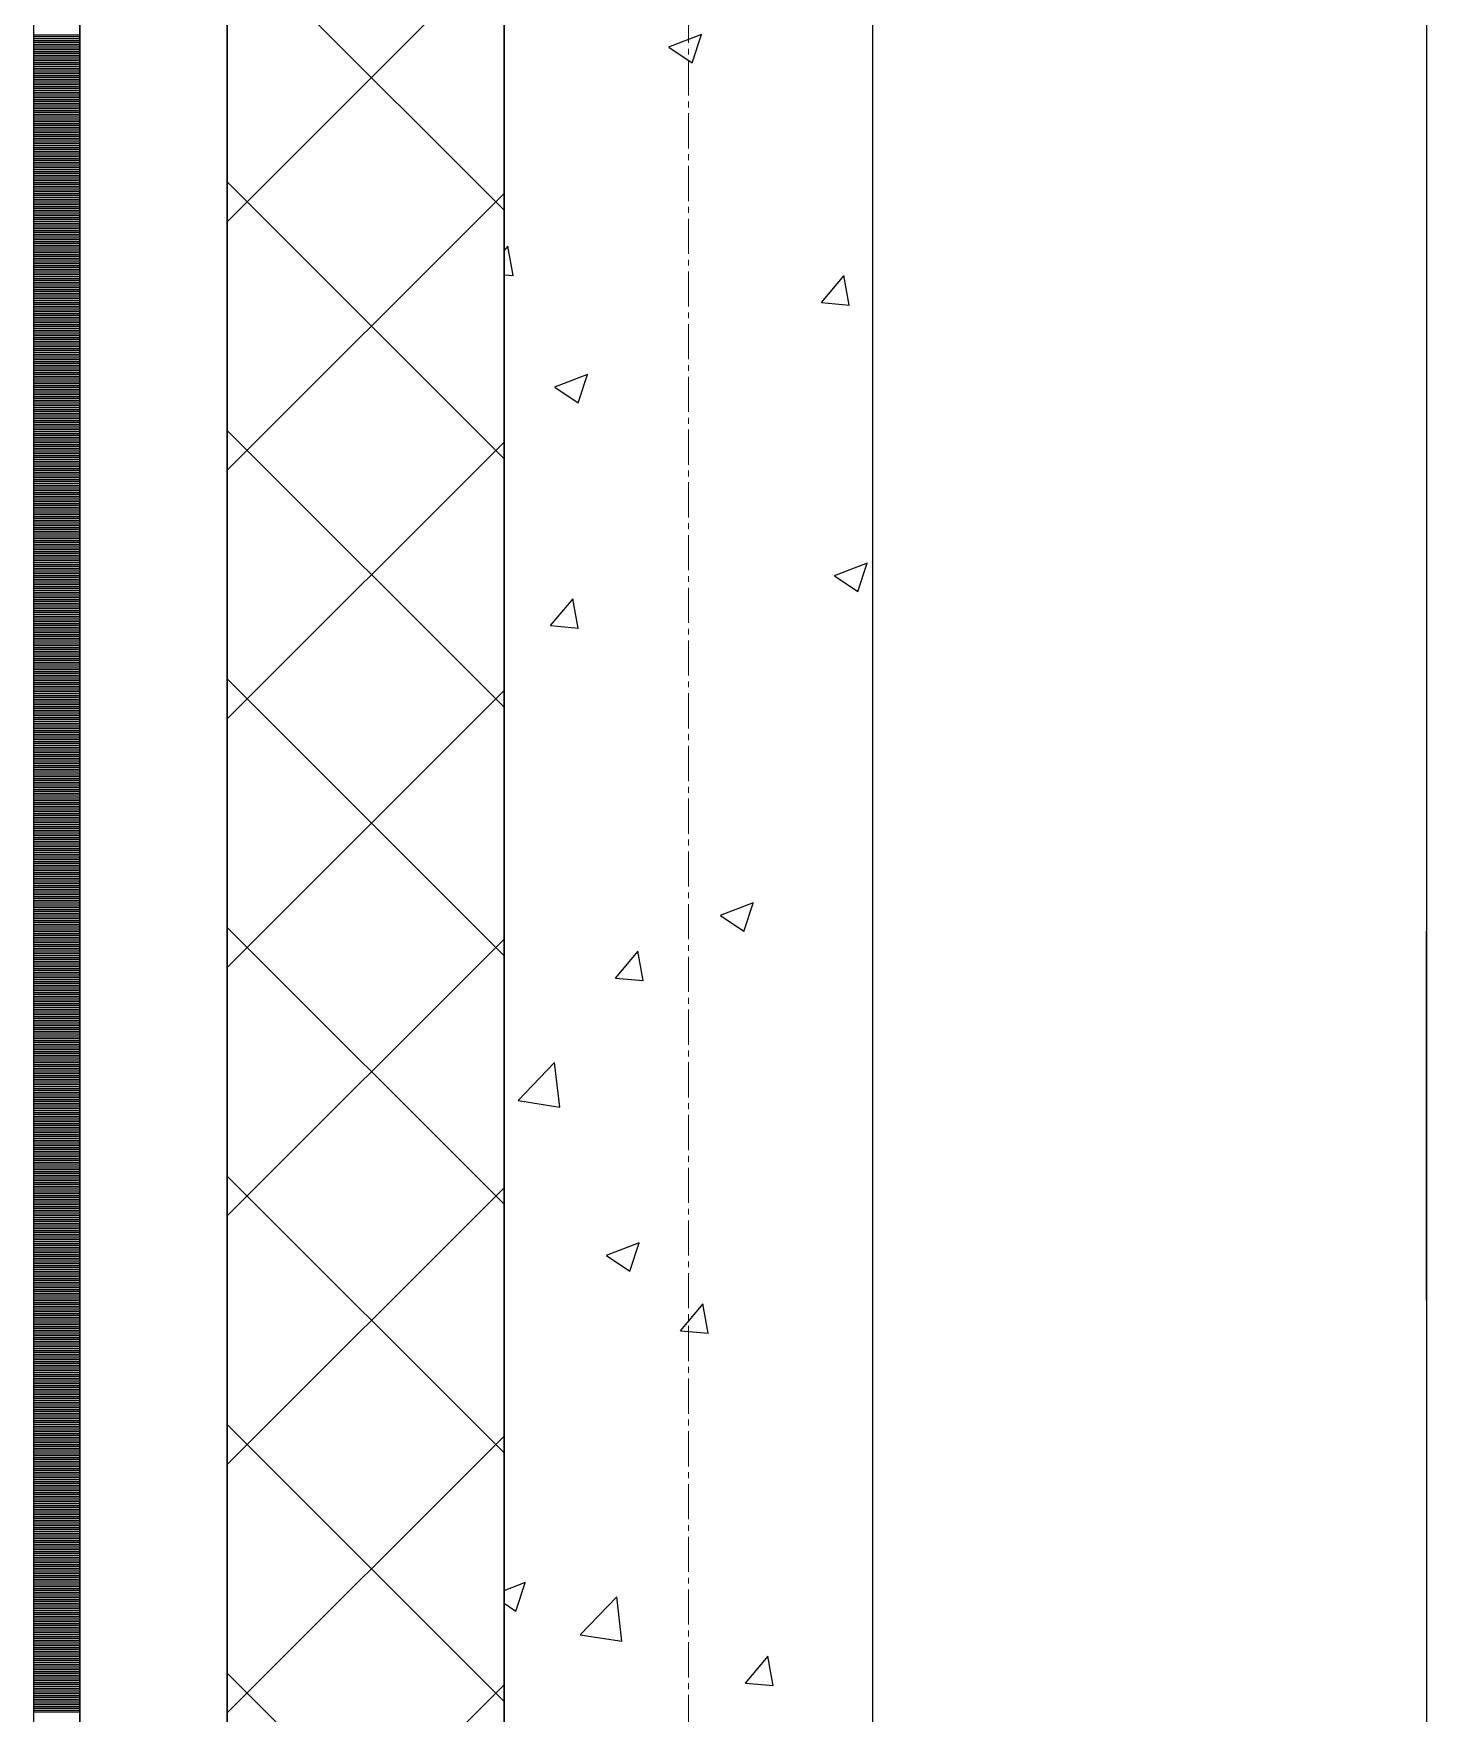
# Model space of a CAD drawing. Header units: millimetres. Extents: x -231292 to 573618, y -153144 to 564035.
# Drawn here: x 8548 to 9303, y 246942 to 247853 of the extents above; entities that cross this region are included whole.
import ezdxf

# ---------------------------------------------------------------- set-up
doc = ezdxf.new("R2010")
doc.units = ezdxf.units.MM
doc.linetypes.add('CENTER2', pattern=[28.575, 19.05, -3.175, 3.175, -3.175])
doc.layers.get('0').update_dxf_attribs({"color": 250})
for name, color, linetype, lineweight in [('АР_Стены ПЕНОблок', 250, 'Continuous', 20), ('АР_Тонкая', 250, 'Continuous', 5), ('АР_Утеплитель', 250, 'Continuous', 0), ('АР_Штриховка', 250, 'Continuous', 0), ('РД_Оси_100', 250, 'Continuous', 0)]:
    doc.layers.add(name, color=color, linetype=linetype, lineweight=lineweight)
doc.layers.add('КР_Балки-0.5', color=60, linetype='Continuous', lineweight=50, plot=False)

# ---------------------------------------------------------------- blocks, each defined once
blk = doc.blocks.new('оси_рен')
at = {"layer": 'РД_Оси_100', "color": 251, "linetype": 'CENTER2', "true_color": 0x636466}
blk.add_line((1195652.916, 135558.25), (1195652.916, 223268.25), dxfattribs=at)

msp = doc.modelspace()

# ---------------------------------------------------------------- linework, layer by layer
at = {"layer": 'АР_Стены ПЕНОблок', "color": 18, "linetype": 'Continuous', "lineweight": 25, "true_color": 0x000000}
for p, q in [((8803.243, 263866.253), (8803.243, 187666.253)), ((9003.243, 187666.253), (9003.243, 263866.253))]:
    msp.add_line(p, q, dxfattribs=at)
at = {"layer": 'АР_Тонкая', "color": 18, "linetype": 'Continuous', "lineweight": 25, "true_color": 0x000000}
for p, q in [((8548.243, 263866.253), (8548.243, 187666.253)), ((8573.243, 263866.253), (8573.243, 187666.253)), ((8573.243, 187666.253), (8573.243, 263866.253)), ((8653.243, 187666.253), (8653.243, 263866.253))]:
    msp.add_line(p, q, dxfattribs=at)
at = {"layer": 'АР_Утеплитель', "color": 18, "linetype": 'Continuous', "lineweight": 25, "true_color": 0x000000}
for p, q in [((8653.243, 263866.253), (8653.243, 187666.253)), ((8803.243, 187666.253), (8803.243, 263866.253))]:
    msp.add_line(p, q, dxfattribs=at)
at = {"layer": 'АР_Штриховка', "color": 18, "linetype": 'Continuous', "lineweight": 25, "true_color": 0x000000}
for p, q in [((8803.243, 247756.978), (8653.243, 247906.978)), ((8653.243, 247750.691), (8803.243, 247900.691)), ((8548.243, 247852.002), (8573.243, 247852.002)), ((8548.243, 247851.002), (8573.243, 247851.002)), ((8548.243, 247850.002), (8573.243, 247850.002)), ((8548.243, 247849.002), (8573.243, 247849.002)), ((8548.243, 247848.002), (8573.243, 247848.002)), ((8548.243, 247847.002), (8573.243, 247847.002)), ((8548.243, 247846.002), (8573.243, 247846.002)), ((8548.243, 247845.002), (8573.243, 247845.002)), ((8548.243, 247844.002), (8573.243, 247844.002)), ((8892.554, 247845.267), (8905.189, 247836.745)), ((8892.652, 247845.483), (8910.437, 247852.31)), ((8905.2, 247836.742), (8910.35, 247852.091)), ((8548.243, 247843.002), (8573.243, 247843.002)), ((8548.243, 247842.002), (8573.243, 247842.002)), ((8548.243, 247841.002), (8573.243, 247841.002)), ((8548.243, 247840.002), (8573.243, 247840.002)), ((8548.243, 247839.002), (8573.243, 247839.002)), ((8548.243, 247838.002), (8573.243, 247838.002)), ((8548.243, 247837.002), (8573.243, 247837.002)), ((8548.243, 247836.002), (8573.243, 247836.002)), ((8548.243, 247835.002), (8573.243, 247835.002)), ((8548.243, 247834.002), (8573.243, 247834.002)), ((8548.243, 247833.002), (8573.243, 247833.002)), ((8548.243, 247832.002), (8573.243, 247832.002)), ((8548.243, 247831.002), (8573.243, 247831.002)), ((8548.243, 247830.002), (8573.243, 247830.002)), ((8548.243, 247829.002), (8573.243, 247829.002)), ((8548.243, 247828.002), (8573.243, 247828.002)), ((8548.243, 247827.002), (8573.243, 247827.002)), ((8548.243, 247826.002), (8573.243, 247826.002)), ((8548.243, 247825.002), (8573.243, 247825.002)), ((8548.243, 247824.002), (8573.243, 247824.002)), ((8548.243, 247823.002), (8573.243, 247823.002)), ((8548.243, 247822.002), (8573.243, 247822.002)), ((8548.243, 247821.002), (8573.243, 247821.002)), ((8548.243, 247820.002), (8573.243, 247820.002)), ((8548.243, 247819.002), (8573.243, 247819.002)), ((8548.243, 247818.002), (8573.243, 247818.002)), ((8548.243, 247817.002), (8573.243, 247817.002)), ((8548.243, 247816.002), (8573.243, 247816.002)), ((8548.243, 247815.002), (8573.243, 247815.002)), ((8548.243, 247814.002), (8573.243, 247814.002)), ((8548.243, 247813.002), (8573.243, 247813.002)), ((8548.243, 247812.002), (8573.243, 247812.002)), ((8548.243, 247811.002), (8573.243, 247811.002)), ((8548.243, 247810.002), (8573.243, 247810.002)), ((8548.243, 247809.002), (8573.243, 247809.002)), ((8548.243, 247808.002), (8573.243, 247808.002)), ((8548.243, 247807.002), (8573.243, 247807.002)), ((8548.243, 247806.002), (8573.243, 247806.002)), ((8548.243, 247805.002), (8573.243, 247805.002)), ((8548.243, 247804.002), (8573.243, 247804.002)), ((8548.243, 247803.002), (8573.243, 247803.002)), ((8548.243, 247802.002), (8573.243, 247802.002)), ((8548.243, 247801.002), (8573.243, 247801.002)), ((8548.243, 247800.002), (8573.243, 247800.002)), ((8548.243, 247799.002), (8573.243, 247799.002)), ((8548.243, 247798.002), (8573.243, 247798.002)), ((8548.243, 247797.002), (8573.243, 247797.002)), ((8548.243, 247796.002), (8573.243, 247796.002)), ((8548.243, 247795.002), (8573.243, 247795.002)), ((8548.243, 247794.002), (8573.243, 247794.002)), ((8548.243, 247793.002), (8573.243, 247793.002)), ((8548.243, 247792.002), (8573.243, 247792.002)), ((8548.243, 247791.002), (8573.243, 247791.002)), ((8548.243, 247790.002), (8573.243, 247790.002)), ((8548.243, 247789.002), (8573.243, 247789.002)), ((8548.243, 247788.002), (8573.243, 247788.002)), ((8548.243, 247787.002), (8573.243, 247787.002)), ((8548.243, 247786.002), (8573.243, 247786.002)), ((8548.243, 247785.002), (8573.243, 247785.002)), ((8548.243, 247784.002), (8573.243, 247784.002)), ((8548.243, 247783.002), (8573.243, 247783.002)), ((8548.243, 247782.002), (8573.243, 247782.002)), ((8548.243, 247781.002), (8573.243, 247781.002)), ((8548.243, 247780.002), (8573.243, 247780.002)), ((8548.243, 247779.002), (8573.243, 247779.002)), ((8548.243, 247778.002), (8573.243, 247778.002)), ((8548.243, 247777.002), (8573.243, 247777.002)), ((8548.243, 247776.002), (8573.243, 247776.002)), ((8548.243, 247775.002), (8573.243, 247775.002)), ((8548.243, 247774.002), (8573.243, 247774.002)), ((8548.243, 247773.002), (8573.243, 247773.002)), ((8548.243, 247772.002), (8573.243, 247772.002)), ((8803.243, 247622.274), (8653.243, 247772.274)), ((8548.243, 247771.002), (8573.243, 247771.002)), ((8548.243, 247770.002), (8573.243, 247770.002)), ((8548.243, 247769.002), (8573.243, 247769.002)), ((8548.243, 247768.002), (8573.243, 247768.002)), ((8548.243, 247767.002), (8573.243, 247767.002)), ((8548.243, 247766.002), (8573.243, 247766.002)), ((8548.243, 247765.002), (8573.243, 247765.002)), ((8548.243, 247764.002), (8573.243, 247764.002)), ((8548.243, 247763.002), (8573.243, 247763.002)), ((8548.243, 247762.002), (8573.243, 247762.002)), ((8653.243, 247615.987), (8803.243, 247765.987)), ((8548.243, 247761.002), (8573.243, 247761.002)), ((8548.243, 247760.002), (8573.243, 247760.002)), ((8548.243, 247759.002), (8573.243, 247759.002)), ((8548.243, 247758.002), (8573.243, 247758.002)), ((8548.243, 247757.002), (8573.243, 247757.002)), ((8548.243, 247756.002), (8573.243, 247756.002)), ((8548.243, 247755.002), (8573.243, 247755.002)), ((8548.243, 247754.002), (8573.243, 247754.002)), ((8548.243, 247753.002), (8573.243, 247753.002)), ((8548.243, 247752.002), (8573.243, 247752.002)), ((8548.243, 247751.002), (8573.243, 247751.002)), ((8548.243, 247750.002), (8573.243, 247750.002)), ((8548.243, 247749.002), (8573.243, 247749.002)), ((8548.243, 247748.002), (8573.243, 247748.002)), ((8548.243, 247747.002), (8573.243, 247747.002)), ((8548.243, 247746.002), (8573.243, 247746.002)), ((8548.243, 247745.002), (8573.243, 247745.002)), ((8548.243, 247744.002), (8573.243, 247744.002)), ((8548.243, 247743.002), (8573.243, 247743.002)), ((8548.243, 247742.002), (8573.243, 247742.002)), ((8548.243, 247741.002), (8573.243, 247741.002)), ((8548.243, 247740.002), (8573.243, 247740.002)), ((8548.243, 247739.002), (8573.243, 247739.002)), ((8548.243, 247738.002), (8573.243, 247738.002)), ((8548.243, 247737.002), (8573.243, 247737.002)), ((8548.243, 247736.002), (8573.243, 247736.002)), ((8548.243, 247735.002), (8573.243, 247735.002)), ((8803.243, 247734.837), (8805.419, 247737.431)), ((8808.246, 247721.478), (8805.309, 247737.4)), ((8548.243, 247734.002), (8573.243, 247734.002)), ((8548.243, 247733.002), (8573.243, 247733.002)), ((8548.243, 247732.002), (8573.243, 247732.002)), ((8548.243, 247731.002), (8573.243, 247731.002)), ((8548.243, 247730.002), (8573.243, 247730.002)), ((8548.243, 247729.002), (8573.243, 247729.002)), ((8548.243, 247728.002), (8573.243, 247728.002)), ((8548.243, 247727.002), (8573.243, 247727.002)), ((8548.243, 247726.002), (8573.243, 247726.002)), ((8548.243, 247725.002), (8573.243, 247725.002)), ((8548.243, 247724.002), (8573.243, 247724.002)), ((8548.243, 247723.002), (8573.243, 247723.002)), ((8548.243, 247722.002), (8573.243, 247722.002)), ((8548.243, 247721.002), (8573.243, 247721.002)), ((8548.243, 247720.002), (8573.243, 247720.002)), ((8548.243, 247719.002), (8573.243, 247719.002)), ((8548.243, 247718.002), (8573.243, 247718.002)), ((8548.243, 247717.002), (8573.243, 247717.002)), ((8803.243, 247721.946), (8808.355, 247721.499)), ((8975.359, 247706.898), (8987.604, 247721.491)), ((8990.43, 247705.539), (8987.493, 247721.461)), ((8548.243, 247716.002), (8573.243, 247716.002)), ((8548.243, 247715.002), (8573.243, 247715.002)), ((8548.243, 247714.002), (8573.243, 247714.002)), ((8548.243, 247713.002), (8573.243, 247713.002)), ((8548.243, 247712.002), (8573.243, 247712.002)), ((8548.243, 247711.002), (8573.243, 247711.002)), ((8548.243, 247710.002), (8573.243, 247710.002)), ((8548.243, 247709.002), (8573.243, 247709.002)), ((8548.243, 247708.002), (8573.243, 247708.002)), ((8548.243, 247707.002), (8573.243, 247707.002)), ((8548.243, 247706.002), (8573.243, 247706.002)), ((8548.243, 247705.002), (8573.243, 247705.002)), ((8548.243, 247704.002), (8573.243, 247704.002)), ((8548.243, 247703.002), (8573.243, 247703.002)), ((8548.243, 247702.002), (8573.243, 247702.002)), ((8548.243, 247701.002), (8573.243, 247701.002)), ((8548.243, 247700.002), (8573.243, 247700.002)), ((8548.243, 247699.002), (8573.243, 247699.002)), ((8975.358, 247706.888), (8990.54, 247705.56)), ((8548.243, 247698.002), (8573.243, 247698.002)), ((8548.243, 247697.002), (8573.243, 247697.002)), ((8548.243, 247696.002), (8573.243, 247696.002)), ((8548.243, 247695.002), (8573.243, 247695.002)), ((8548.243, 247694.002), (8573.243, 247694.002)), ((8548.243, 247693.002), (8573.243, 247693.002)), ((8548.243, 247692.002), (8573.243, 247692.002)), ((8548.243, 247691.002), (8573.243, 247691.002)), ((8548.243, 247690.002), (8573.243, 247690.002)), ((8548.243, 247689.002), (8573.243, 247689.002)), ((8548.243, 247688.002), (8573.243, 247688.002)), ((8548.243, 247687.002), (8573.243, 247687.002)), ((8548.243, 247686.002), (8573.243, 247686.002)), ((8548.243, 247685.002), (8573.243, 247685.002)), ((8548.243, 247684.002), (8573.243, 247684.002)), ((8548.243, 247683.002), (8573.243, 247683.002)), ((8548.243, 247682.002), (8573.243, 247682.002)), ((8548.243, 247681.002), (8573.243, 247681.002)), ((8548.243, 247680.002), (8573.243, 247680.002)), ((8548.243, 247679.002), (8573.243, 247679.002)), ((8548.243, 247678.002), (8573.243, 247678.002)), ((8548.243, 247677.002), (8573.243, 247677.002)), ((8548.243, 247676.002), (8573.243, 247676.002)), ((8548.243, 247675.002), (8573.243, 247675.002)), ((8548.243, 247674.002), (8573.243, 247674.002)), ((8548.243, 247673.002), (8573.243, 247673.002)), ((8548.243, 247672.002), (8573.243, 247672.002)), ((8548.243, 247671.002), (8573.243, 247671.002)), ((8548.243, 247670.002), (8573.243, 247670.002)), ((8548.243, 247669.002), (8573.243, 247669.002)), ((8548.243, 247668.002), (8573.243, 247668.002)), ((8548.243, 247667.002), (8573.243, 247667.002)), ((8548.243, 247666.002), (8573.243, 247666.002)), ((8548.243, 247665.002), (8573.243, 247665.002)), ((8548.243, 247664.002), (8573.243, 247664.002)), ((8548.243, 247663.002), (8573.243, 247663.002)), ((8548.243, 247662.002), (8573.243, 247662.002)), ((8830.85, 247661.295), (8848.635, 247668.122)), ((8843.398, 247652.554), (8848.548, 247667.903)), ((8548.243, 247661.002), (8573.243, 247661.002)), ((8548.243, 247660.002), (8573.243, 247660.002)), ((8548.243, 247659.002), (8573.243, 247659.002)), ((8548.243, 247658.002), (8573.243, 247658.002)), ((8548.243, 247657.002), (8573.243, 247657.002)), ((8548.243, 247656.002), (8573.243, 247656.002)), ((8548.243, 247655.002), (8573.243, 247655.002)), ((8548.243, 247654.002), (8573.243, 247654.002)), ((8548.243, 247653.002), (8573.243, 247653.002)), ((8830.752, 247661.079), (8843.387, 247652.557)), ((8548.243, 247652.002), (8573.243, 247652.002)), ((8548.243, 247651.002), (8573.243, 247651.002)), ((8548.243, 247650.002), (8573.243, 247650.002)), ((8548.243, 247649.002), (8573.243, 247649.002)), ((8548.243, 247648.002), (8573.243, 247648.002)), ((8548.243, 247647.002), (8573.243, 247647.002)), ((8548.243, 247646.002), (8573.243, 247646.002)), ((8548.243, 247645.002), (8573.243, 247645.002)), ((8548.243, 247644.002), (8573.243, 247644.002)), ((8548.243, 247643.002), (8573.243, 247643.002)), ((8548.243, 247642.002), (8573.243, 247642.002)), ((8548.243, 247641.002), (8573.243, 247641.002)), ((8548.243, 247640.002), (8573.243, 247640.002)), ((8548.243, 247639.002), (8573.243, 247639.002)), ((8548.243, 247638.002), (8573.243, 247638.002)), ((8548.243, 247637.002), (8573.243, 247637.002)), ((8548.243, 247636.002), (8573.243, 247636.002)), ((8548.243, 247635.002), (8573.243, 247635.002)), ((8803.243, 247487.57), (8653.243, 247637.57)), ((8548.243, 247634.002), (8573.243, 247634.002)), ((8548.243, 247633.002), (8573.243, 247633.002)), ((8548.243, 247632.002), (8573.243, 247632.002)), ((8548.243, 247631.002), (8573.243, 247631.002)), ((8548.243, 247630.002), (8573.243, 247630.002)), ((8548.243, 247629.002), (8573.243, 247629.002)), ((8548.243, 247628.002), (8573.243, 247628.002)), ((8548.243, 247627.002), (8573.243, 247627.002)), ((8548.243, 247626.002), (8573.243, 247626.002)), ((8653.243, 247481.283), (8803.243, 247631.283)), ((8548.243, 247625.002), (8573.243, 247625.002)), ((8548.243, 247624.002), (8573.243, 247624.002)), ((8548.243, 247623.002), (8573.243, 247623.002)), ((8548.243, 247622.002), (8573.243, 247622.002)), ((8548.243, 247621.002), (8573.243, 247621.002)), ((8548.243, 247620.002), (8573.243, 247620.002)), ((8548.243, 247619.002), (8573.243, 247619.002)), ((8548.243, 247618.002), (8573.243, 247618.002)), ((8548.243, 247617.002), (8573.243, 247617.002)), ((8548.243, 247616.002), (8573.243, 247616.002)), ((8548.243, 247615.002), (8573.243, 247615.002)), ((8548.243, 247614.002), (8573.243, 247614.002)), ((8548.243, 247613.002), (8573.243, 247613.002)), ((8548.243, 247612.002), (8573.243, 247612.002)), ((8548.243, 247611.002), (8573.243, 247611.002)), ((8548.243, 247610.002), (8573.243, 247610.002)), ((8548.243, 247609.002), (8573.243, 247609.002)), ((8548.243, 247608.002), (8573.243, 247608.002)), ((8548.243, 247607.002), (8573.243, 247607.002)), ((8548.243, 247606.002), (8573.243, 247606.002)), ((8548.243, 247605.002), (8573.243, 247605.002)), ((8548.243, 247604.002), (8573.243, 247604.002)), ((8548.243, 247603.002), (8573.243, 247603.002)), ((8548.243, 247602.002), (8573.243, 247602.002)), ((8548.243, 247601.002), (8573.243, 247601.002)), ((8548.243, 247600.002), (8573.243, 247600.002)), ((8548.243, 247599.002), (8573.243, 247599.002)), ((8548.243, 247598.002), (8573.243, 247598.002)), ((8548.243, 247597.002), (8573.243, 247597.002)), ((8548.243, 247596.002), (8573.243, 247596.002)), ((8548.243, 247595.002), (8573.243, 247595.002)), ((8548.243, 247594.002), (8573.243, 247594.002)), ((8548.243, 247593.002), (8573.243, 247593.002)), ((8548.243, 247592.002), (8573.243, 247592.002)), ((8548.243, 247591.002), (8573.243, 247591.002)), ((8548.243, 247590.002), (8573.243, 247590.002)), ((8548.243, 247589.002), (8573.243, 247589.002)), ((8548.243, 247588.002), (8573.243, 247588.002)), ((8548.243, 247587.002), (8573.243, 247587.002)), ((8548.243, 247586.002), (8573.243, 247586.002)), ((8548.243, 247585.002), (8573.243, 247585.002)), ((8548.243, 247584.002), (8573.243, 247584.002)), ((8548.243, 247583.002), (8573.243, 247583.002)), ((8548.243, 247582.002), (8573.243, 247582.002)), ((8548.243, 247581.002), (8573.243, 247581.002)), ((8548.243, 247580.002), (8573.243, 247580.002)), ((8548.243, 247579.002), (8573.243, 247579.002)), ((8548.243, 247578.002), (8573.243, 247578.002)), ((8548.243, 247577.002), (8573.243, 247577.002)), ((8548.243, 247576.002), (8573.243, 247576.002)), ((8548.243, 247575.002), (8573.243, 247575.002)), ((8548.243, 247574.002), (8573.243, 247574.002)), ((8548.243, 247573.002), (8573.243, 247573.002)), ((8548.243, 247572.002), (8573.243, 247572.002)), ((8548.243, 247571.002), (8573.243, 247571.002)), ((8548.243, 247570.002), (8573.243, 247570.002)), ((8548.243, 247569.002), (8573.243, 247569.002)), ((8548.243, 247568.002), (8573.243, 247568.002)), ((8548.243, 247567.002), (8573.243, 247567.002)), ((8548.243, 247566.002), (8573.243, 247566.002)), ((8548.243, 247565.002), (8573.243, 247565.002)), ((8548.243, 247564.002), (8573.243, 247564.002)), ((8548.243, 247563.002), (8573.243, 247563.002)), ((8548.243, 247562.002), (8573.243, 247562.002)), ((8982.465, 247559.029), (9000.249, 247565.856)), ((8995.012, 247550.289), (9000.162, 247565.638)), ((8548.243, 247561.002), (8573.243, 247561.002)), ((8548.243, 247560.002), (8573.243, 247560.002)), ((8548.243, 247559.002), (8573.243, 247559.002)), ((8548.243, 247558.002), (8573.243, 247558.002)), ((8548.243, 247557.002), (8573.243, 247557.002)), ((8548.243, 247556.002), (8573.243, 247556.002)), ((8548.243, 247555.002), (8573.243, 247555.002)), ((8548.243, 247554.002), (8573.243, 247554.002)), ((8548.243, 247553.002), (8573.243, 247553.002)), ((8982.367, 247558.814), (8995.001, 247550.292)), ((8548.243, 247552.002), (8573.243, 247552.002)), ((8548.243, 247551.002), (8573.243, 247551.002)), ((8548.243, 247550.002), (8573.243, 247550.002)), ((8548.243, 247549.002), (8573.243, 247549.002)), ((8548.243, 247548.002), (8573.243, 247548.002)), ((8548.243, 247547.002), (8573.243, 247547.002)), ((8548.243, 247546.002), (8573.243, 247546.002)), ((8548.243, 247545.002), (8573.243, 247545.002)), ((8548.243, 247544.002), (8573.243, 247544.002)), ((8828.418, 247531.781), (8840.663, 247546.374)), ((8843.489, 247530.422), (8840.552, 247546.343)), ((8548.243, 247543.002), (8573.243, 247543.002)), ((8548.243, 247542.002), (8573.243, 247542.002)), ((8548.243, 247541.002), (8573.243, 247541.002)), ((8548.243, 247540.002), (8573.243, 247540.002)), ((8548.243, 247539.002), (8573.243, 247539.002)), ((8548.243, 247538.002), (8573.243, 247538.002)), ((8548.243, 247537.002), (8573.243, 247537.002)), ((8548.243, 247536.002), (8573.243, 247536.002)), ((8548.243, 247535.002), (8573.243, 247535.002)), ((8548.243, 247534.002), (8573.243, 247534.002)), ((8548.243, 247533.002), (8573.243, 247533.002)), ((8548.243, 247532.002), (8573.243, 247532.002)), ((8548.243, 247531.002), (8573.243, 247531.002)), ((8548.243, 247530.002), (8573.243, 247530.002)), ((8548.243, 247529.002), (8573.243, 247529.002)), ((8548.243, 247528.002), (8573.243, 247528.002)), ((8548.243, 247527.002), (8573.243, 247527.002)), ((8548.243, 247526.002), (8573.243, 247526.002)), ((8828.417, 247531.77), (8843.599, 247530.442)), ((8548.243, 247525.002), (8573.243, 247525.002)), ((8548.243, 247524.002), (8573.243, 247524.002)), ((8548.243, 247523.002), (8573.243, 247523.002)), ((8548.243, 247522.002), (8573.243, 247522.002)), ((8548.243, 247521.002), (8573.243, 247521.002)), ((8548.243, 247520.002), (8573.243, 247520.002)), ((8548.243, 247519.002), (8573.243, 247519.002)), ((8548.243, 247518.002), (8573.243, 247518.002)), ((8548.243, 247517.002), (8573.243, 247517.002)), ((8548.243, 247516.002), (8573.243, 247516.002)), ((8548.243, 247515.002), (8573.243, 247515.002)), ((8548.243, 247514.002), (8573.243, 247514.002)), ((8548.243, 247513.002), (8573.243, 247513.002)), ((8548.243, 247512.002), (8573.243, 247512.002)), ((8548.243, 247511.002), (8573.243, 247511.002)), ((8548.243, 247510.002), (8573.243, 247510.002)), ((8548.243, 247509.002), (8573.243, 247509.002)), ((8548.243, 247508.002), (8573.243, 247508.002)), ((8548.243, 247507.002), (8573.243, 247507.002)), ((8548.243, 247506.002), (8573.243, 247506.002)), ((8548.243, 247505.002), (8573.243, 247505.002)), ((8548.243, 247504.002), (8573.243, 247504.002)), ((8548.243, 247503.002), (8573.243, 247503.002)), ((8548.243, 247502.002), (8573.243, 247502.002)), ((8548.243, 247501.002), (8573.243, 247501.002)), ((8548.243, 247500.002), (8573.243, 247500.002)), ((8548.243, 247499.002), (8573.243, 247499.002)), ((8548.243, 247498.002), (8573.243, 247498.002)), ((8803.243, 247352.866), (8653.243, 247502.866)), ((8548.243, 247497.002), (8573.243, 247497.002)), ((8548.243, 247496.002), (8573.243, 247496.002)), ((8548.243, 247495.002), (8573.243, 247495.002)), ((8548.243, 247494.002), (8573.243, 247494.002)), ((8548.243, 247493.002), (8573.243, 247493.002)), ((8548.243, 247492.002), (8573.243, 247492.002)), ((8548.243, 247491.002), (8573.243, 247491.002)), ((8548.243, 247490.002), (8573.243, 247490.002)), ((8548.243, 247489.002), (8573.243, 247489.002)), ((8653.243, 247346.579), (8803.243, 247496.579)), ((8548.243, 247488.002), (8573.243, 247488.002)), ((8548.243, 247487.002), (8573.243, 247487.002)), ((8548.243, 247486.002), (8573.243, 247486.002)), ((8548.243, 247485.002), (8573.243, 247485.002)), ((8548.243, 247484.002), (8573.243, 247484.002)), ((8548.243, 247483.002), (8573.243, 247483.002)), ((8548.243, 247482.002), (8573.243, 247482.002)), ((8548.243, 247481.002), (8573.243, 247481.002)), ((8548.243, 247480.002), (8573.243, 247480.002)), ((8548.243, 247479.002), (8573.243, 247479.002)), ((8548.243, 247478.002), (8573.243, 247478.002)), ((8548.243, 247477.002), (8573.243, 247477.002)), ((8548.243, 247476.002), (8573.243, 247476.002)), ((8548.243, 247475.002), (8573.243, 247475.002)), ((8548.243, 247474.002), (8573.243, 247474.002)), ((8548.243, 247473.002), (8573.243, 247473.002)), ((8548.243, 247472.002), (8573.243, 247472.002)), ((8548.243, 247471.002), (8573.243, 247471.002)), ((8548.243, 247470.002), (8573.243, 247470.002)), ((8548.243, 247469.002), (8573.243, 247469.002)), ((8548.243, 247468.002), (8573.243, 247468.002)), ((8548.243, 247467.002), (8573.243, 247467.002)), ((8548.243, 247466.002), (8573.243, 247466.002)), ((8548.243, 247465.002), (8573.243, 247465.002)), ((8548.243, 247464.002), (8573.243, 247464.002)), ((8548.243, 247463.002), (8573.243, 247463.002)), ((8548.243, 247462.002), (8573.243, 247462.002)), ((8548.243, 247461.002), (8573.243, 247461.002)), ((8548.243, 247460.002), (8573.243, 247460.002)), ((8548.243, 247459.002), (8573.243, 247459.002)), ((8548.243, 247458.002), (8573.243, 247458.002)), ((8548.243, 247457.002), (8573.243, 247457.002)), ((8548.243, 247456.002), (8573.243, 247456.002)), ((8548.243, 247455.002), (8573.243, 247455.002)), ((8548.243, 247454.002), (8573.243, 247454.002)), ((8548.243, 247453.002), (8573.243, 247453.002)), ((8548.243, 247452.002), (8573.243, 247452.002)), ((8548.243, 247451.002), (8573.243, 247451.002)), ((8548.243, 247450.002), (8573.243, 247450.002)), ((8548.243, 247449.002), (8573.243, 247449.002)), ((8548.243, 247448.002), (8573.243, 247448.002)), ((8548.243, 247447.002), (8573.243, 247447.002)), ((8548.243, 247446.002), (8573.243, 247446.002)), ((8548.243, 247445.002), (8573.243, 247445.002)), ((8548.243, 247444.002), (8573.243, 247444.002)), ((8548.243, 247443.002), (8573.243, 247443.002)), ((8548.243, 247442.002), (8573.243, 247442.002)), ((8548.243, 247441.002), (8573.243, 247441.002)), ((8548.243, 247440.002), (8573.243, 247440.002)), ((8548.243, 247439.002), (8573.243, 247439.002)), ((8548.243, 247438.002), (8573.243, 247438.002)), ((8548.243, 247437.002), (8573.243, 247437.002)), ((8548.243, 247436.002), (8573.243, 247436.002)), ((8548.243, 247435.002), (8573.243, 247435.002)), ((8548.243, 247434.002), (8573.243, 247434.002)), ((8548.243, 247433.002), (8573.243, 247433.002)), ((8548.243, 247432.002), (8573.243, 247432.002)), ((8548.243, 247431.002), (8573.243, 247431.002)), ((8548.243, 247430.002), (8573.243, 247430.002)), ((8548.243, 247429.002), (8573.243, 247429.002)), ((8548.243, 247428.002), (8573.243, 247428.002)), ((8548.243, 247427.002), (8573.243, 247427.002)), ((8548.243, 247426.002), (8573.243, 247426.002)), ((8548.243, 247425.002), (8573.243, 247425.002)), ((8548.243, 247424.002), (8573.243, 247424.002)), ((8548.243, 247423.002), (8573.243, 247423.002)), ((8548.243, 247422.002), (8573.243, 247422.002)), ((8548.243, 247421.002), (8573.243, 247421.002)), ((8548.243, 247420.002), (8573.243, 247420.002)), ((8548.243, 247419.002), (8573.243, 247419.002)), ((8548.243, 247418.002), (8573.243, 247418.002)), ((8548.243, 247417.002), (8573.243, 247417.002)), ((8548.243, 247416.002), (8573.243, 247416.002)), ((8548.243, 247415.002), (8573.243, 247415.002)), ((8548.243, 247414.002), (8573.243, 247414.002)), ((8548.243, 247413.002), (8573.243, 247413.002)), ((8548.243, 247412.002), (8573.243, 247412.002)), ((8548.243, 247411.002), (8573.243, 247411.002)), ((8548.243, 247410.002), (8573.243, 247410.002)), ((8548.243, 247409.002), (8573.243, 247409.002)), ((8548.243, 247408.002), (8573.243, 247408.002)), ((8548.243, 247407.002), (8573.243, 247407.002)), ((8548.243, 247406.002), (8573.243, 247406.002)), ((8548.243, 247405.002), (8573.243, 247405.002)), ((8548.243, 247404.002), (8573.243, 247404.002)), ((8548.243, 247403.002), (8573.243, 247403.002)), ((8548.243, 247402.002), (8573.243, 247402.002)), ((8548.243, 247401.002), (8573.243, 247401.002)), ((8548.243, 247400.002), (8573.243, 247400.002)), ((8548.243, 247399.002), (8573.243, 247399.002)), ((8548.243, 247398.002), (8573.243, 247398.002)), ((8548.243, 247397.002), (8573.243, 247397.002)), ((8548.243, 247396.002), (8573.243, 247396.002)), ((8548.243, 247395.002), (8573.243, 247395.002)), ((8548.243, 247394.002), (8573.243, 247394.002)), ((8548.243, 247393.002), (8573.243, 247393.002)), ((8548.243, 247392.002), (8573.243, 247392.002)), ((8548.243, 247391.002), (8573.243, 247391.002)), ((8548.243, 247390.002), (8573.243, 247390.002)), ((8548.243, 247389.002), (8573.243, 247389.002)), ((8548.243, 247388.002), (8573.243, 247388.002)), ((8548.243, 247387.002), (8573.243, 247387.002)), ((8548.243, 247386.002), (8573.243, 247386.002)), ((8548.243, 247385.002), (8573.243, 247385.002)), ((8548.243, 247384.002), (8573.243, 247384.002)), ((8548.243, 247383.002), (8573.243, 247383.002)), ((8548.243, 247382.002), (8573.243, 247382.002)), ((8548.243, 247381.002), (8573.243, 247381.002)), ((8548.243, 247380.002), (8573.243, 247380.002)), ((8920.662, 247374.841), (8938.447, 247381.668)), ((8933.21, 247366.101), (8938.36, 247381.45)), ((8548.243, 247379.002), (8573.243, 247379.002)), ((8548.243, 247378.002), (8573.243, 247378.002)), ((8548.243, 247377.002), (8573.243, 247377.002)), ((8548.243, 247376.002), (8573.243, 247376.002)), ((8548.243, 247375.002), (8573.243, 247375.002)), ((8548.243, 247374.002), (8573.243, 247374.002)), ((8548.243, 247373.002), (8573.243, 247373.002)), ((8548.243, 247372.002), (8573.243, 247372.002)), ((8548.243, 247371.002), (8573.243, 247371.002)), ((8920.565, 247374.626), (8933.199, 247366.104)), ((8548.243, 247370.002), (8573.243, 247370.002)), ((8548.243, 247369.002), (8573.243, 247369.002)), ((8548.243, 247368.002), (8573.243, 247368.002)), ((8548.243, 247367.002), (8573.243, 247367.002)), ((8548.243, 247366.002), (8573.243, 247366.002)), ((8548.243, 247365.002), (8573.243, 247365.002)), ((8548.243, 247364.002), (8573.243, 247364.002)), ((8548.243, 247363.002), (8573.243, 247363.002)), ((8548.243, 247362.002), (8573.243, 247362.002)), ((8803.243, 247218.163), (8653.243, 247368.163)), ((8653.243, 247211.876), (8803.243, 247361.876)), ((8548.243, 247361.002), (8573.243, 247361.002)), ((8548.243, 247360.002), (8573.243, 247360.002)), ((8548.243, 247359.002), (8573.243, 247359.002)), ((8548.243, 247358.002), (8573.243, 247358.002)), ((8548.243, 247357.002), (8573.243, 247357.002)), ((8548.243, 247356.002), (8573.243, 247356.002)), ((8548.243, 247355.002), (8573.243, 247355.002)), ((8548.243, 247354.002), (8573.243, 247354.002)), ((8548.243, 247353.002), (8573.243, 247353.002)), ((8863.661, 247340.724), (8875.906, 247355.317)), ((8878.732, 247339.365), (8875.795, 247355.286)), ((8548.243, 247352.002), (8573.243, 247352.002)), ((8548.243, 247351.002), (8573.243, 247351.002)), ((8548.243, 247350.002), (8573.243, 247350.002)), ((8548.243, 247349.002), (8573.243, 247349.002)), ((8548.243, 247348.002), (8573.243, 247348.002)), ((8548.243, 247347.002), (8573.243, 247347.002)), ((8548.243, 247346.002), (8573.243, 247346.002)), ((8548.243, 247345.002), (8573.243, 247345.002)), ((8548.243, 247344.002), (8573.243, 247344.002)), ((8548.243, 247343.002), (8573.243, 247343.002)), ((8548.243, 247342.002), (8573.243, 247342.002)), ((8548.243, 247341.002), (8573.243, 247341.002)), ((8548.243, 247340.002), (8573.243, 247340.002)), ((8548.243, 247339.002), (8573.243, 247339.002)), ((8548.243, 247338.002), (8573.243, 247338.002)), ((8548.243, 247337.002), (8573.243, 247337.002)), ((8548.243, 247336.002), (8573.243, 247336.002)), ((8548.243, 247335.002), (8573.243, 247335.002)), ((8863.66, 247340.713), (8878.842, 247339.385)), ((8548.243, 247334.002), (8573.243, 247334.002)), ((8548.243, 247333.002), (8573.243, 247333.002)), ((8548.243, 247332.002), (8573.243, 247332.002)), ((8548.243, 247331.002), (8573.243, 247331.002)), ((8548.243, 247330.002), (8573.243, 247330.002)), ((8548.243, 247329.002), (8573.243, 247329.002)), ((8548.243, 247328.002), (8573.243, 247328.002)), ((8548.243, 247327.002), (8573.243, 247327.002)), ((8548.243, 247326.002), (8573.243, 247326.002)), ((8548.243, 247325.002), (8573.243, 247325.002)), ((8548.243, 247324.002), (8573.243, 247324.002)), ((8548.243, 247323.002), (8573.243, 247323.002)), ((8548.243, 247322.002), (8573.243, 247322.002)), ((8548.243, 247321.002), (8573.243, 247321.002)), ((8548.243, 247320.002), (8573.243, 247320.002)), ((8548.243, 247319.002), (8573.243, 247319.002)), ((8548.243, 247318.002), (8573.243, 247318.002)), ((8548.243, 247317.002), (8573.243, 247317.002)), ((8548.243, 247316.002), (8573.243, 247316.002)), ((8548.243, 247315.002), (8573.243, 247315.002)), ((8548.243, 247314.002), (8573.243, 247314.002)), ((8548.243, 247313.002), (8573.243, 247313.002)), ((8548.243, 247312.002), (8573.243, 247312.002)), ((8548.243, 247311.002), (8573.243, 247311.002)), ((8548.243, 247310.002), (8573.243, 247310.002)), ((8548.243, 247309.002), (8573.243, 247309.002)), ((8548.243, 247308.002), (8573.243, 247308.002)), ((8548.243, 247307.002), (8573.243, 247307.002)), ((8548.243, 247306.002), (8573.243, 247306.002)), ((8548.243, 247305.002), (8573.243, 247305.002)), ((8548.243, 247304.002), (8573.243, 247304.002)), ((8548.243, 247303.002), (8573.243, 247303.002)), ((8548.243, 247302.002), (8573.243, 247302.002)), ((8548.243, 247301.002), (8573.243, 247301.002)), ((8548.243, 247300.002), (8573.243, 247300.002)), ((8548.243, 247299.002), (8573.243, 247299.002)), ((8548.243, 247298.002), (8573.243, 247298.002)), ((8548.243, 247297.002), (8573.243, 247297.002)), ((8548.243, 247296.002), (8573.243, 247296.002)), ((8548.243, 247295.002), (8573.243, 247295.002)), ((8548.243, 247294.002), (8573.243, 247294.002)), ((8548.243, 247293.002), (8573.243, 247293.002)), ((8548.243, 247292.002), (8573.243, 247292.002)), ((8548.243, 247291.002), (8573.243, 247291.002)), ((8548.243, 247290.002), (8573.243, 247290.002)), ((8548.243, 247289.002), (8573.243, 247289.002)), ((8810.863, 247274.332), (8830.647, 247294.951)), ((8833.443, 247270.828), (8830.637, 247294.95)), ((8548.243, 247288.002), (8573.243, 247288.002)), ((8548.243, 247287.002), (8573.243, 247287.002)), ((8548.243, 247286.002), (8573.243, 247286.002)), ((8548.243, 247285.002), (8573.243, 247285.002)), ((8548.243, 247284.002), (8573.243, 247284.002)), ((8548.243, 247283.002), (8573.243, 247283.002)), ((8548.243, 247282.002), (8573.243, 247282.002)), ((8548.243, 247281.002), (8573.243, 247281.002)), ((8548.243, 247280.002), (8573.243, 247280.002)), ((8548.243, 247279.002), (8573.243, 247279.002)), ((8548.243, 247278.002), (8573.243, 247278.002)), ((8548.243, 247277.002), (8573.243, 247277.002)), ((8548.243, 247276.002), (8573.243, 247276.002)), ((8548.243, 247275.002), (8573.243, 247275.002)), ((8548.243, 247274.002), (8573.243, 247274.002)), ((8548.243, 247273.002), (8573.243, 247273.002)), ((8548.243, 247272.002), (8573.243, 247272.002)), ((8548.243, 247271.002), (8573.243, 247271.002)), ((8810.856, 247274.348), (8833.446, 247270.844)), ((8548.243, 247270.002), (8573.243, 247270.002)), ((8548.243, 247269.002), (8573.243, 247269.002)), ((8548.243, 247268.002), (8573.243, 247268.002)), ((8548.243, 247267.002), (8573.243, 247267.002)), ((8548.243, 247266.002), (8573.243, 247266.002)), ((8548.243, 247265.002), (8573.243, 247265.002)), ((8548.243, 247264.002), (8573.243, 247264.002)), ((8548.243, 247263.002), (8573.243, 247263.002)), ((8548.243, 247262.002), (8573.243, 247262.002)), ((8548.243, 247261.002), (8573.243, 247261.002)), ((8548.243, 247260.002), (8573.243, 247260.002)), ((8548.243, 247259.002), (8573.243, 247259.002)), ((8548.243, 247258.002), (8573.243, 247258.002)), ((8548.243, 247257.002), (8573.243, 247257.002)), ((8548.243, 247256.002), (8573.243, 247256.002)), ((8548.243, 247255.002), (8573.243, 247255.002)), ((8548.243, 247254.002), (8573.243, 247254.002)), ((8548.243, 247253.002), (8573.243, 247253.002)), ((8548.243, 247252.002), (8573.243, 247252.002)), ((8548.243, 247251.002), (8573.243, 247251.002)), ((8548.243, 247250.002), (8573.243, 247250.002)), ((8548.243, 247249.002), (8573.243, 247249.002)), ((8548.243, 247248.002), (8573.243, 247248.002)), ((8548.243, 247247.002), (8573.243, 247247.002)), ((8548.243, 247246.002), (8573.243, 247246.002)), ((8548.243, 247245.002), (8573.243, 247245.002)), ((8548.243, 247244.002), (8573.243, 247244.002)), ((8548.243, 247243.002), (8573.243, 247243.002)), ((8548.243, 247242.002), (8573.243, 247242.002)), ((8548.243, 247241.002), (8573.243, 247241.002)), ((8548.243, 247240.002), (8573.243, 247240.002)), ((8548.243, 247239.002), (8573.243, 247239.002)), ((8548.243, 247238.002), (8573.243, 247238.002)), ((8548.243, 247237.002), (8573.243, 247237.002)), ((8548.243, 247236.002), (8573.243, 247236.002)), ((8548.243, 247235.002), (8573.243, 247235.002)), ((8548.243, 247234.002), (8573.243, 247234.002)), ((8548.243, 247233.002), (8573.243, 247233.002)), ((8548.243, 247232.002), (8573.243, 247232.002)), ((8548.243, 247231.002), (8573.243, 247231.002)), ((8548.243, 247230.002), (8573.243, 247230.002)), ((8548.243, 247229.002), (8573.243, 247229.002)), ((8548.243, 247228.002), (8573.243, 247228.002)), ((8548.243, 247227.002), (8573.243, 247227.002)), ((8548.243, 247226.002), (8573.243, 247226.002)), ((8548.243, 247225.002), (8573.243, 247225.002)), ((8803.243, 247083.459), (8653.243, 247233.459)), ((8653.243, 247077.172), (8803.243, 247227.172)), ((8548.243, 247224.002), (8573.243, 247224.002)), ((8548.243, 247223.002), (8573.243, 247223.002)), ((8548.243, 247222.002), (8573.243, 247222.002)), ((8548.243, 247221.002), (8573.243, 247221.002)), ((8548.243, 247220.002), (8573.243, 247220.002)), ((8548.243, 247219.002), (8573.243, 247219.002)), ((8548.243, 247218.002), (8573.243, 247218.002)), ((8548.243, 247217.002), (8573.243, 247217.002)), ((8548.243, 247216.002), (8573.243, 247216.002)), ((8548.243, 247215.002), (8573.243, 247215.002)), ((8548.243, 247214.002), (8573.243, 247214.002)), ((8548.243, 247213.002), (8573.243, 247213.002)), ((8548.243, 247212.002), (8573.243, 247212.002)), ((8548.243, 247211.002), (8573.243, 247211.002)), ((8548.243, 247210.002), (8573.243, 247210.002)), ((8548.243, 247209.002), (8573.243, 247209.002)), ((8548.243, 247208.002), (8573.243, 247208.002)), ((8548.243, 247207.002), (8573.243, 247207.002)), ((8548.243, 247206.002), (8573.243, 247206.002)), ((8548.243, 247205.002), (8573.243, 247205.002)), ((8548.243, 247204.002), (8573.243, 247204.002)), ((8548.243, 247203.002), (8573.243, 247203.002)), ((8548.243, 247202.002), (8573.243, 247202.002)), ((8548.243, 247201.002), (8573.243, 247201.002)), ((8548.243, 247200.002), (8573.243, 247200.002)), ((8548.243, 247199.002), (8573.243, 247199.002)), ((8548.243, 247198.002), (8573.243, 247198.002)), ((8858.86, 247190.653), (8876.645, 247197.48)), ((8548.243, 247197.002), (8573.243, 247197.002)), ((8548.243, 247196.002), (8573.243, 247196.002)), ((8548.243, 247195.002), (8573.243, 247195.002)), ((8548.243, 247194.002), (8573.243, 247194.002)), ((8548.243, 247193.002), (8573.243, 247193.002)), ((8548.243, 247192.002), (8573.243, 247192.002)), ((8548.243, 247191.002), (8573.243, 247191.002)), ((8548.243, 247190.002), (8573.243, 247190.002)), ((8548.243, 247189.002), (8573.243, 247189.002)), ((8858.763, 247190.438), (8871.397, 247181.916)), ((8871.408, 247181.913), (8876.558, 247197.262)), ((8548.243, 247188.002), (8573.243, 247188.002)), ((8548.243, 247187.002), (8573.243, 247187.002)), ((8548.243, 247186.002), (8573.243, 247186.002)), ((8548.243, 247185.002), (8573.243, 247185.002)), ((8548.243, 247184.002), (8573.243, 247184.002)), ((8548.243, 247183.002), (8573.243, 247183.002)), ((8548.243, 247182.002), (8573.243, 247182.002)), ((8548.243, 247181.002), (8573.243, 247181.002)), ((8548.243, 247180.002), (8573.243, 247180.002)), ((8548.243, 247179.002), (8573.243, 247179.002)), ((8548.243, 247178.002), (8573.243, 247178.002)), ((8548.243, 247177.002), (8573.243, 247177.002)), ((8548.243, 247176.002), (8573.243, 247176.002)), ((8548.243, 247175.002), (8573.243, 247175.002)), ((8548.243, 247174.002), (8573.243, 247174.002)), ((8548.243, 247173.002), (8573.243, 247173.002)), ((8548.243, 247172.002), (8573.243, 247172.002)), ((8548.243, 247171.002), (8573.243, 247171.002)), ((8548.243, 247170.002), (8573.243, 247170.002)), ((8548.243, 247169.002), (8573.243, 247169.002)), ((8548.243, 247168.002), (8573.243, 247168.002)), ((8548.243, 247167.002), (8573.243, 247167.002)), ((8548.243, 247166.002), (8573.243, 247166.002)), ((8548.243, 247165.002), (8573.243, 247165.002)), ((8548.243, 247164.002), (8573.243, 247164.002)), ((8548.243, 247163.002), (8573.243, 247163.002)), ((8548.243, 247162.002), (8573.243, 247162.002)), ((8898.905, 247149.667), (8911.15, 247164.26)), ((8913.975, 247148.308), (8911.038, 247164.229)), ((8548.243, 247161.002), (8573.243, 247161.002)), ((8548.243, 247160.002), (8573.243, 247160.002)), ((8548.243, 247159.002), (8573.243, 247159.002)), ((8548.243, 247158.002), (8573.243, 247158.002)), ((8548.243, 247157.002), (8573.243, 247157.002)), ((8548.243, 247156.002), (8573.243, 247156.002)), ((8548.243, 247155.002), (8573.243, 247155.002)), ((8548.243, 247154.002), (8573.243, 247154.002)), ((8548.243, 247153.002), (8573.243, 247153.002)), ((8548.243, 247152.002), (8573.243, 247152.002)), ((8548.243, 247151.002), (8573.243, 247151.002)), ((8548.243, 247150.002), (8573.243, 247150.002)), ((8548.243, 247149.002), (8573.243, 247149.002)), ((8548.243, 247148.002), (8573.243, 247148.002)), ((8548.243, 247147.002), (8573.243, 247147.002)), ((8548.243, 247146.002), (8573.243, 247146.002)), ((8548.243, 247145.002), (8573.243, 247145.002)), ((8548.243, 247144.002), (8573.243, 247144.002)), ((8548.243, 247143.002), (8573.243, 247143.002)), ((8898.904, 247149.657), (8914.086, 247148.328)), ((8548.243, 247142.002), (8573.243, 247142.002)), ((8548.243, 247141.002), (8573.243, 247141.002)), ((8548.243, 247140.002), (8573.243, 247140.002)), ((8548.243, 247139.002), (8573.243, 247139.002)), ((8548.243, 247138.002), (8573.243, 247138.002)), ((8548.243, 247137.002), (8573.243, 247137.002)), ((8548.243, 247136.002), (8573.243, 247136.002)), ((8548.243, 247135.002), (8573.243, 247135.002)), ((8548.243, 247134.002), (8573.243, 247134.002)), ((8548.243, 247133.002), (8573.243, 247133.002)), ((8548.243, 247132.002), (8573.243, 247132.002)), ((8548.243, 247131.002), (8573.243, 247131.002)), ((8548.243, 247130.002), (8573.243, 247130.002)), ((8548.243, 247129.002), (8573.243, 247129.002)), ((8548.243, 247128.002), (8573.243, 247128.002)), ((8548.243, 247127.002), (8573.243, 247127.002)), ((8548.243, 247126.002), (8573.243, 247126.002)), ((8548.243, 247125.002), (8573.243, 247125.002)), ((8548.243, 247124.002), (8573.243, 247124.002)), ((8548.243, 247123.002), (8573.243, 247123.002)), ((8548.243, 247122.002), (8573.243, 247122.002)), ((8548.243, 247121.002), (8573.243, 247121.002)), ((8548.243, 247120.002), (8573.243, 247120.002)), ((8548.243, 247119.002), (8573.243, 247119.002)), ((8548.243, 247118.002), (8573.243, 247118.002)), ((8548.243, 247117.002), (8573.243, 247117.002)), ((8548.243, 247116.002), (8573.243, 247116.002)), ((8548.243, 247115.002), (8573.243, 247115.002)), ((8548.243, 247114.002), (8573.243, 247114.002)), ((8548.243, 247113.002), (8573.243, 247113.002)), ((8548.243, 247112.002), (8573.243, 247112.002)), ((8548.243, 247111.002), (8573.243, 247111.002)), ((8548.243, 247110.002), (8573.243, 247110.002)), ((8548.243, 247109.002), (8573.243, 247109.002)), ((8548.243, 247108.002), (8573.243, 247108.002)), ((8548.243, 247107.002), (8573.243, 247107.002)), ((8548.243, 247106.002), (8573.243, 247106.002)), ((8548.243, 247105.002), (8573.243, 247105.002)), ((8548.243, 247104.002), (8573.243, 247104.002)), ((8548.243, 247103.002), (8573.243, 247103.002)), ((8548.243, 247102.002), (8573.243, 247102.002)), ((8548.243, 247101.002), (8573.243, 247101.002)), ((8548.243, 247100.002), (8573.243, 247100.002)), ((8548.243, 247099.002), (8573.243, 247099.002)), ((8548.243, 247098.002), (8573.243, 247098.002)), ((8803.243, 246948.755), (8653.243, 247098.755)), ((8548.243, 247097.002), (8573.243, 247097.002)), ((8548.243, 247096.002), (8573.243, 247096.002)), ((8548.243, 247095.002), (8573.243, 247095.002)), ((8548.243, 247094.002), (8573.243, 247094.002)), ((8548.243, 247093.002), (8573.243, 247093.002)), ((8548.243, 247092.002), (8573.243, 247092.002)), ((8548.243, 247091.002), (8573.243, 247091.002)), ((8548.243, 247090.002), (8573.243, 247090.002)), ((8548.243, 247089.002), (8573.243, 247089.002)), ((8653.243, 246942.468), (8803.243, 247092.468)), ((8548.243, 247088.002), (8573.243, 247088.002)), ((8548.243, 247087.002), (8573.243, 247087.002)), ((8548.243, 247086.002), (8573.243, 247086.002)), ((8548.243, 247085.002), (8573.243, 247085.002)), ((8548.243, 247084.002), (8573.243, 247084.002)), ((8548.243, 247083.002), (8573.243, 247083.002)), ((8548.243, 247082.002), (8573.243, 247082.002)), ((8548.243, 247081.002), (8573.243, 247081.002)), ((8548.243, 247080.002), (8573.243, 247080.002)), ((8548.243, 247079.002), (8573.243, 247079.002)), ((8548.243, 247078.002), (8573.243, 247078.002)), ((8548.243, 247077.002), (8573.243, 247077.002)), ((8548.243, 247076.002), (8573.243, 247076.002)), ((8548.243, 247075.002), (8573.243, 247075.002)), ((8548.243, 247074.002), (8573.243, 247074.002)), ((8548.243, 247073.002), (8573.243, 247073.002)), ((8548.243, 247072.002), (8573.243, 247072.002)), ((8548.243, 247071.002), (8573.243, 247071.002)), ((8548.243, 247070.002), (8573.243, 247070.002)), ((8548.243, 247069.002), (8573.243, 247069.002)), ((8548.243, 247068.002), (8573.243, 247068.002)), ((8548.243, 247067.002), (8573.243, 247067.002)), ((8548.243, 247066.002), (8573.243, 247066.002)), ((8548.243, 247065.002), (8573.243, 247065.002)), ((8548.243, 247064.002), (8573.243, 247064.002)), ((8548.243, 247063.002), (8573.243, 247063.002)), ((8548.243, 247062.002), (8573.243, 247062.002)), ((8548.243, 247061.002), (8573.243, 247061.002)), ((8548.243, 247060.002), (8573.243, 247060.002)), ((8548.243, 247059.002), (8573.243, 247059.002)), ((8548.243, 247058.002), (8573.243, 247058.002)), ((8548.243, 247057.002), (8573.243, 247057.002)), ((8548.243, 247056.002), (8573.243, 247056.002)), ((8548.243, 247055.002), (8573.243, 247055.002)), ((8548.243, 247054.002), (8573.243, 247054.002)), ((8548.243, 247053.002), (8573.243, 247053.002)), ((8548.243, 247052.002), (8573.243, 247052.002)), ((8548.243, 247051.002), (8573.243, 247051.002)), ((8548.243, 247050.002), (8573.243, 247050.002)), ((8548.243, 247049.002), (8573.243, 247049.002)), ((8548.243, 247048.002), (8573.243, 247048.002)), ((8548.243, 247047.002), (8573.243, 247047.002)), ((8548.243, 247046.002), (8573.243, 247046.002)), ((8548.243, 247045.002), (8573.243, 247045.002)), ((8548.243, 247044.002), (8573.243, 247044.002)), ((8548.243, 247043.002), (8573.243, 247043.002)), ((8548.243, 247042.002), (8573.243, 247042.002)), ((8548.243, 247041.002), (8573.243, 247041.002)), ((8548.243, 247040.002), (8573.243, 247040.002)), ((8548.243, 247039.002), (8573.243, 247039.002)), ((8548.243, 247038.002), (8573.243, 247038.002)), ((8548.243, 247037.002), (8573.243, 247037.002)), ((8548.243, 247036.002), (8573.243, 247036.002)), ((8548.243, 247035.002), (8573.243, 247035.002)), ((8548.243, 247034.002), (8573.243, 247034.002)), ((8548.243, 247033.002), (8573.243, 247033.002)), ((8548.243, 247032.002), (8573.243, 247032.002)), ((8548.243, 247031.002), (8573.243, 247031.002)), ((8548.243, 247030.002), (8573.243, 247030.002)), ((8548.243, 247029.002), (8573.243, 247029.002)), ((8548.243, 247028.002), (8573.243, 247028.002)), ((8548.243, 247027.002), (8573.243, 247027.002)), ((8548.243, 247026.002), (8573.243, 247026.002)), ((8548.243, 247025.002), (8573.243, 247025.002)), ((8548.243, 247024.002), (8573.243, 247024.002)), ((8548.243, 247023.002), (8573.243, 247023.002)), ((8548.243, 247022.002), (8573.243, 247022.002)), ((8548.243, 247021.002), (8573.243, 247021.002)), ((8548.243, 247020.002), (8573.243, 247020.002)), ((8548.243, 247019.002), (8573.243, 247019.002)), ((8548.243, 247018.002), (8573.243, 247018.002)), ((8548.243, 247017.002), (8573.243, 247017.002)), ((8548.243, 247016.002), (8573.243, 247016.002)), ((8548.243, 247015.002), (8573.243, 247015.002)), ((8548.243, 247014.002), (8573.243, 247014.002)), ((8548.243, 247013.002), (8573.243, 247013.002)), ((8548.243, 247012.002), (8573.243, 247012.002)), ((8548.243, 247011.002), (8573.243, 247011.002)), ((8548.243, 247010.002), (8573.243, 247010.002)), ((8548.243, 247009.002), (8573.243, 247009.002)), ((8548.243, 247008.002), (8573.243, 247008.002)), ((8548.243, 247007.002), (8573.243, 247007.002)), ((8803.243, 247008.839), (8814.843, 247013.292)), ((8809.606, 246997.725), (8814.756, 247013.074)), ((8548.243, 247006.002), (8573.243, 247006.002)), ((8548.243, 247005.002), (8573.243, 247005.002)), ((8548.243, 247004.002), (8573.243, 247004.002)), ((8548.243, 247003.002), (8573.243, 247003.002)), ((8548.243, 247002.002), (8573.243, 247002.002)), ((8548.243, 247001.002), (8573.243, 247001.002)), ((8548.243, 247000.002), (8573.243, 247000.002)), ((8548.243, 246999.002), (8573.243, 246999.002)), ((8548.243, 246998.002), (8573.243, 246998.002)), ((8803.243, 247002.013), (8809.595, 246997.728)), ((8844.538, 246984.864), (8864.321, 247005.483)), ((8867.118, 246981.359), (8864.311, 247005.482)), ((8548.243, 246997.002), (8573.243, 246997.002)), ((8548.243, 246996.002), (8573.243, 246996.002)), ((8548.243, 246995.002), (8573.243, 246995.002)), ((8548.243, 246994.002), (8573.243, 246994.002)), ((8548.243, 246993.002), (8573.243, 246993.002)), ((8548.243, 246992.002), (8573.243, 246992.002)), ((8548.243, 246991.002), (8573.243, 246991.002)), ((8548.243, 246990.002), (8573.243, 246990.002)), ((8548.243, 246989.002), (8573.243, 246989.002)), ((8548.243, 246988.002), (8573.243, 246988.002)), ((8548.243, 246987.002), (8573.243, 246987.002)), ((8548.243, 246986.002), (8573.243, 246986.002)), ((8548.243, 246985.002), (8573.243, 246985.002)), ((8548.243, 246984.002), (8573.243, 246984.002)), ((8548.243, 246983.002), (8573.243, 246983.002)), ((8548.243, 246982.002), (8573.243, 246982.002)), ((8548.243, 246981.002), (8573.243, 246981.002)), ((8548.243, 246980.002), (8573.243, 246980.002)), ((8548.243, 246979.002), (8573.243, 246979.002)), ((8844.53, 246984.88), (8867.12, 246981.376)), ((8548.243, 246978.002), (8573.243, 246978.002)), ((8548.243, 246977.002), (8573.243, 246977.002)), ((8548.243, 246976.002), (8573.243, 246976.002)), ((8548.243, 246975.002), (8573.243, 246975.002)), ((8548.243, 246974.002), (8573.243, 246974.002)), ((8548.243, 246973.002), (8573.243, 246973.002)), ((8548.243, 246972.002), (8573.243, 246972.002)), ((8548.243, 246971.002), (8573.243, 246971.002)), ((8548.243, 246970.002), (8573.243, 246970.002)), ((8934.148, 246958.61), (8946.393, 246973.203)), ((8949.218, 246957.251), (8946.281, 246973.172)), ((8548.243, 246969.002), (8573.243, 246969.002)), ((8548.243, 246968.002), (8573.243, 246968.002)), ((8548.243, 246967.002), (8573.243, 246967.002)), ((8548.243, 246966.002), (8573.243, 246966.002)), ((8548.243, 246965.002), (8573.243, 246965.002)), ((8548.243, 246964.002), (8573.243, 246964.002)), ((8548.243, 246963.002), (8573.243, 246963.002)), ((8548.243, 246962.002), (8573.243, 246962.002)), ((8548.243, 246961.002), (8573.243, 246961.002)), ((8803.243, 246814.051), (8653.243, 246964.051)), ((8548.243, 246960.002), (8573.243, 246960.002)), ((8548.243, 246959.002), (8573.243, 246959.002)), ((8548.243, 246958.002), (8573.243, 246958.002)), ((8548.243, 246957.002), (8573.243, 246957.002)), ((8548.243, 246956.002), (8573.243, 246956.002)), ((8548.243, 246955.002), (8573.243, 246955.002)), ((8548.243, 246954.002), (8573.243, 246954.002)), ((8548.243, 246953.002), (8573.243, 246953.002)), ((8548.243, 246952.002), (8573.243, 246952.002)), ((8653.243, 246807.764), (8803.243, 246957.764)), ((8934.147, 246958.6), (8949.329, 246957.272)), ((8548.243, 246951.002), (8573.243, 246951.002)), ((8548.243, 246950.002), (8573.243, 246950.002)), ((8548.243, 246949.002), (8573.243, 246949.002)), ((8548.243, 246948.002), (8573.243, 246948.002)), ((8548.243, 246947.002), (8573.243, 246947.002)), ((8548.243, 246946.002), (8573.243, 246946.002)), ((8548.243, 246945.002), (8573.243, 246945.002)), ((8548.243, 246944.002), (8573.243, 246944.002)), ((8548.243, 246943.002), (8573.243, 246943.002))]:
    msp.add_line(p, q, dxfattribs=at)
at = {"layer": 'КР_Балки-0.5', "color": 18, "lineweight": 25, "ltscale": 200, "true_color": 0x000000}
for p, q in [((8803.244, 237366.253), (8803.244, 263866.253)), ((9303.244, 263866.253), (9303.244, 237366.253)), ((9303.244, 247166.253), (9303.244, 247366.253))]:
    msp.add_line(p, q, dxfattribs=at)

# ---------------------------------------------------------------- block references
at = {"rotation": 359.999868838025}
msp.add_blockref('оси_рен', (-1186750.035, 50655.808), dxfattribs=at)

doc.saveas('drawing.dxf')
